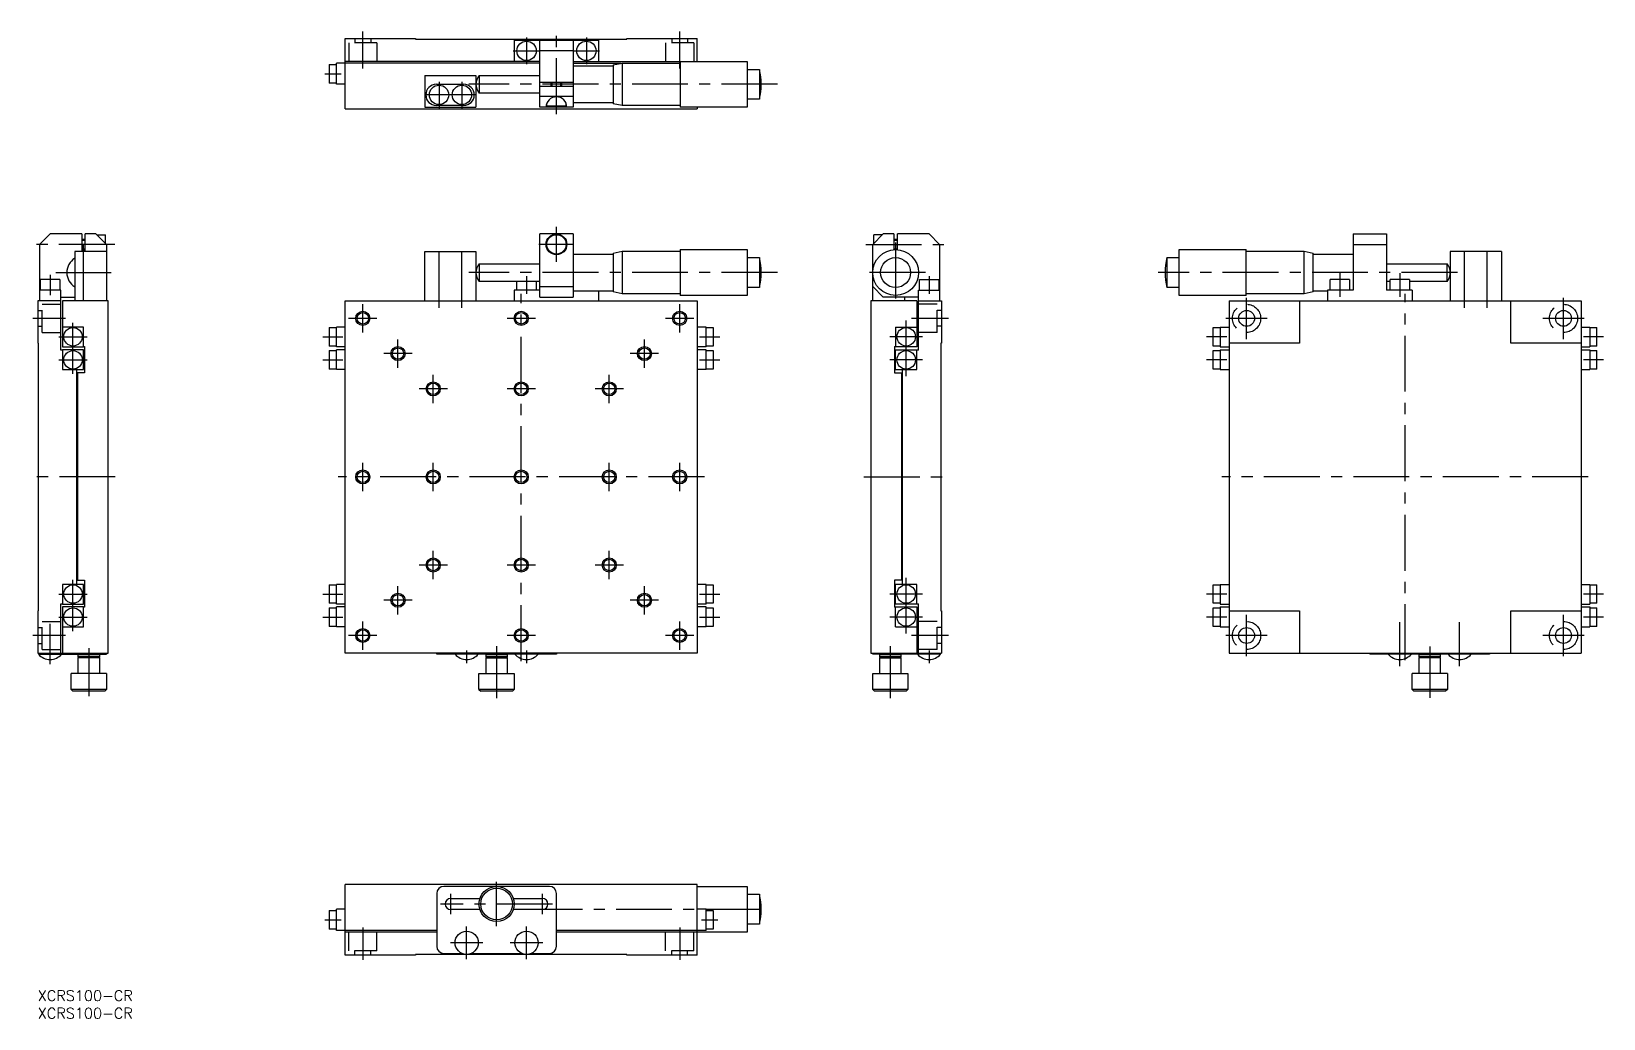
# Model space of a CAD drawing. Extents: x -2 to 445, y -8 to 272.
import ezdxf

# ---------------------------------------------------------------- set-up
doc = ezdxf.new("R2010")
doc.units = 0
doc.header["$LTSCALE"] = 0.5
doc.linetypes.add('CENTER', pattern=[50.8, 31.75, -6.35, 6.35, -6.35])
doc.linetypes.add('DASHED', pattern=[19.05, 12.7, -6.35])
for name, color, linetype in [('MSM_CENTER', 1, 'CENTER'), ('MSM_CONTINUOUS', 7, 'CONTINUOUS'), ('MSM_DASHED', 4, 'DASHED'), ('MSM_NARROW', 5, 'CONTINUOUS'), ('MSM_PART_NUMBER', 7, 'CONTINUOUS')]:
    doc.layers.add(name, color=color, linetype=linetype)
doc.styles.get("Standard").update_dxf_attribs({"font": 'txt.shx', "height": 3, "bigfont": 'bigfont.shx'})

# ---------------------------------------------------------------- blocks, each defined once
blk = doc.blocks.new('*U2')
at = {"layer": 'MSM_PART_NUMBER'}
blk.add_text('XCRS100-CR', height=3, dxfattribs=at).set_placement((0, -3))
blk = doc.blocks.new('*U3')
at = {"layer": 'MSM_PART_NUMBER'}
blk.add_text('XCRS100-CR', height=3, dxfattribs=at).set_placement((0, -8))

msp = doc.modelspace()

# ---------------------------------------------------------------- linework, layer by layer
at = {"layer": 'MSM_CENTER'}
for p, q in [((92.3, 261.62), (92.3, 272.12)), ((138.8, 270.37), (138.8, 262.87)), ((147.3, 248.62), (147.3, 271.62)), ((155.8, 270.37), (155.8, 262.87)), ((182.3, 261.62), (182.3, 272.12)), ((135.05, 266.62), (142.55, 266.62)), ((152.05, 266.62), (159.55, 266.62)), ((81.48, 260.12), (86.12, 260.12)), ((113.95, 257.87), (113.95, 250.37)), ((120.45, 257.87), (120.45, 250.37)), ((210.05, 257.12), (122.45, 257.12)), ((124.45, 254.12), (109.95, 254.12)), ((147.3, 206.7), (147.3, 216.7)), ((21.87, 211.7), (-1.5, 211.7)), ((13, 195.83), (13, 211.56)), ((113.95, 193.7), (113.95, 211.7)), ((120.45, 193.7), (120.45, 211.7)), ((152.25, 211.7), (142.3, 211.7)), ((235.12, 211.7), (258.12, 211.7)), ((243.62, 212.2), (243.62, 195.2)), ((405.16, 193.7), (405.16, 211.7)), ((411.66, 193.7), (411.66, 211.7)), ((3.5, 203.06), (3.5, 197.33)), ((5.13, 203.7), (20.87, 203.7)), ((210.05, 203.7), (122.45, 203.7)), ((138.8, 202.7), (138.8, 197.7)), ((252.12, 203.7), (235.12, 203.7)), ((253.12, 202.7), (253.12, 197.7)), ((403.16, 203.7), (318.16, 203.7)), ((369.81, 203.56), (369.81, 196.83)), ((386.81, 203.56), (386.81, 196.83)), ((137.3, 93.4), (137.3, 197.7)), ((343.31, 184.83), (343.31, 196.56)), ((388.31, 93.7), (388.31, 197.7)), ((433.31, 184.83), (433.31, 196.56)), ((92.3, 186.67), (92.3, 194.72)), ((182.3, 186.67), (182.3, 194.72)), ((7.87, 190.7), (-1.37, 190.7)), ((10, 174.93), (10, 189.46)), ((96.32, 190.7), (88.27, 190.7)), ((141.32, 190.7), (133.27, 190.7)), ((186.32, 190.7), (178.27, 190.7)), ((246.62, 174.3), (246.62, 190.09)), ((258.62, 190.7), (248.12, 190.7)), ((349.18, 190.7), (337.44, 190.7)), ((439.18, 190.7), (427.44, 190.7)), ((6.01, 185.47), (13.99, 185.47)), ((80.93, 185.47), (86.66, 185.47)), ((102.3, 176.67), (102.3, 184.72)), ((172.3, 176.67), (172.3, 184.72)), ((187.93, 185.47), (193.66, 185.47)), ((251.24, 185.47), (241.99, 185.47)), ((337.68, 185.47), (331.94, 185.47)), ((444.68, 185.47), (438.94, 185.47)), ((6.01, 178.93), (13.99, 178.93)), ((80.93, 178.93), (86.66, 178.93)), ((106.32, 180.7), (98.27, 180.7)), ((176.32, 180.7), (168.27, 180.7)), ((187.93, 178.93), (193.66, 178.93)), ((251.24, 178.93), (241.99, 178.93)), ((337.68, 178.93), (331.94, 178.93)), ((444.68, 178.93), (438.94, 178.93)), ((112.3, 166.67), (112.3, 174.72)), ((162.3, 166.67), (162.3, 174.72)), ((116.32, 170.7), (108.27, 170.7)), ((141.32, 170.7), (133.27, 170.7)), ((166.32, 170.7), (158.27, 170.7)), ((92.3, 141.67), (92.3, 149.72)), ((112.3, 141.67), (112.3, 149.72)), ((162.3, 141.67), (162.3, 149.72)), ((182.3, 141.67), (182.3, 149.72)), ((22, 145.7), (-1.8, 145.7)), ((189.3, 145.7), (85.3, 145.7)), ((234.62, 145.7), (258.42, 145.7)), ((440.31, 145.7), (336.31, 145.7)), ((116.32, 120.7), (108.27, 120.7)), ((112.3, 116.67), (112.3, 124.72)), ((141.32, 120.7), (133.27, 120.7)), ((166.32, 120.7), (158.27, 120.7)), ((162.3, 116.67), (162.3, 124.72)), ((10, 101.93), (10, 116.46)), ((246.62, 101.3), (246.62, 117.09)), ((6.01, 112.47), (13.99, 112.47)), ((80.93, 112.47), (86.66, 112.47)), ((102.3, 106.67), (102.3, 114.72)), ((172.3, 106.67), (172.3, 114.72)), ((187.93, 112.47), (193.66, 112.47)), ((251.24, 112.47), (241.99, 112.47)), ((337.68, 112.47), (331.94, 112.47)), ((444.68, 112.47), (438.94, 112.47)), ((106.32, 110.7), (98.27, 110.7)), ((176.32, 110.7), (168.27, 110.7)), ((3.5, 92.53), (3.5, 104.02)), ((6.01, 105.93), (13.99, 105.93)), ((80.93, 105.93), (86.66, 105.93)), ((92.3, 96.67), (92.3, 104.72)), ((182.3, 96.67), (182.3, 104.72)), ((187.93, 105.93), (193.66, 105.93)), ((251.24, 105.93), (241.99, 105.93)), ((337.68, 105.93), (331.94, 105.93)), ((343.31, 94.83), (343.31, 106.56)), ((386.81, 92.03), (386.81, 104.52)), ((403.81, 92.03), (403.81, 104.52)), ((433.31, 94.83), (433.31, 106.56)), ((444.68, 105.93), (438.94, 105.93)), ((7.87, 100.7), (-1.37, 100.7)), ((96.32, 100.7), (88.27, 100.7)), ((141.32, 100.7), (133.27, 100.7)), ((186.32, 100.7), (178.27, 100.7)), ((258.62, 100.7), (248.12, 100.7)), ((349.18, 100.7), (337.44, 100.7)), ((439.18, 100.7), (427.44, 100.7)), ((14.5, 97.06), (14.5, 83.53)), ((121.8, 96.4), (121.8, 92.89)), ((130.3, 97.7), (130.3, 82.9)), ((138.8, 96.4), (138.8, 92.89)), ((242.12, 97.7), (242.12, 82.9)), ((253.12, 96.4), (253.12, 92.89)), ((395.31, 97.56), (395.31, 83.03)), ((117.3, 21.58), (117.3, 27.42)), ((130.3, 18.18), (130.3, 30.82)), ((143.3, 21.58), (143.3, 27.42)), ((146.22, 24.5), (114.38, 24.5)), ((138.83, 23), (206.77, 23)), ((81.48, 20), (86.12, 20)), ((121.8, 8.88), (121.8, 18.12)), ((138.8, 8.88), (138.8, 18.12)), ((188.48, 20), (193.12, 20)), ((92.3, 17.82), (92.3, 8.68)), ((126.42, 13.5), (117.18, 13.5)), ((143.42, 13.5), (134.18, 13.5)), ((182.3, 17.82), (182.3, 8.68))]:
    msp.add_line(p, q, dxfattribs=at)
at = {"layer": 'MSM_CONTINUOUS'}
for p, q in [((87.3, 270.12), (107.3, 270.12)), ((87.3, 250.12), (87.3, 270.12)), ((107.3, 270.12), (107.3, 269.92)), ((107.3, 269.92), (167.3, 269.92)), ((135.3, 269.62), (135.3, 263.62)), ((135.3, 269.62), (159.3, 269.62)), ((142.55, 250.62), (142.55, 269.62)), ((152.05, 269.62), (152.05, 250.62)), ((159.3, 263.62), (159.3, 269.62)), ((167.3, 270.12), (187.3, 270.12)), ((167.3, 269.92), (167.3, 270.12)), ((187.3, 263.62), (187.3, 270.12)), ((142.55, 263.62), (87.3, 263.62)), ((152.05, 266.62), (142.55, 266.62)), ((152.05, 263.62), (201.45, 263.62)), ((182.45, 263.62), (182.45, 250.62)), ((201.45, 263.62), (201.45, 250.62)), ((82.8, 262.74), (84.8, 262.74)), ((82.8, 262.74), (82.8, 257.49)), ((84.8, 257.12), (84.8, 263.12)), ((142.55, 263.12), (84.8, 263.12)), ((109.95, 259.62), (124.45, 259.62)), ((109.95, 259.62), (109.95, 250.62)), ((124.45, 259.62), (124.45, 250.62)), ((125.35, 259.62), (142.55, 259.62)), ((125.35, 259.62), (125.35, 254.62)), ((152.05, 263.12), (165.72, 263.12)), ((152.05, 262.37), (163.45, 262.37)), ((163.45, 262.62), (165.95, 263.17)), ((163.45, 262.62), (163.45, 251.62)), ((165.95, 263.17), (182.45, 263.17)), ((165.95, 263.17), (165.95, 251.07)), ((201.45, 261.37), (204.95, 261.37)), ((204.95, 261.37), (204.95, 252.87)), ((84.8, 257.49), (82.8, 257.49)), ((87.3, 257.12), (84.8, 257.12)), ((113.2, 257.12), (120.95, 257.12)), ((142.55, 254.62), (125.35, 254.62)), ((152.05, 257.62), (142.55, 257.62)), ((142.55, 256.62), (152.05, 256.62)), ((145.8, 256.62), (145.8, 257.62)), ((148.8, 256.62), (148.8, 257.62)), ((87.3, 250.12), (187.3, 250.12)), ((109.95, 250.62), (124.45, 250.62)), ((120.95, 251.12), (113.2, 251.12)), ((152.05, 253.62), (142.55, 253.62)), ((152.05, 250.62), (142.55, 250.62)), ((144.55, 250.92), (144.55, 251.69)), ((150.05, 250.92), (144.55, 250.92)), ((150.05, 250.92), (150.05, 251.69)), ((163.45, 251.87), (152.05, 251.87)), ((165.95, 251.07), (163.45, 251.62)), ((182.45, 251.07), (165.95, 251.07)), ((201.45, 250.62), (182.45, 250.62)), ((187.3, 250.62), (187.3, 250.12)), ((204.95, 252.87), (201.45, 252.87)), ((3.5, 214.7), (0.5, 211.7)), ((12.5, 214.7), (3.5, 214.7)), ((12.5, 214.7), (12.5, 209.7)), ((16.5, 214.7), (13.5, 214.7)), ((13.5, 209.7), (13.5, 214.7)), ((19.5, 211.7), (16.5, 214.7)), ((16.75, 214.45), (19.2, 214.45)), ((19.2, 212), (19.2, 214.45)), ((152.05, 214.7), (142.55, 214.7)), ((142.55, 196.7), (142.55, 214.7)), ((152.05, 214.7), (152.05, 196.7)), ((240.12, 214.7), (237.12, 211.7)), ((237.42, 212), (237.42, 214.45)), ((239.87, 214.45), (237.42, 214.45)), ((243.12, 214.7), (240.12, 214.7)), ((243.12, 214.7), (243.12, 210.18)), ((253.12, 214.7), (244.12, 214.7)), ((244.12, 210.18), (244.12, 214.7)), ((256.12, 211.7), (253.12, 214.7)), ((373.56, 214.7), (383.06, 214.7)), ((373.56, 214.7), (373.56, 198.7)), ((383.06, 214.7), (383.06, 198.7)), ((0.5, 211.7), (0.5, 195.7)), ((12.5, 213.2), (13.5, 213.2)), ((12.5, 210.2), (13.5, 210.2)), ((19.5, 211.7), (19.5, 195.7)), ((144.35, 211.7), (142.55, 211.7)), ((152.05, 211.7), (150.25, 211.7)), ((182.45, 210.2), (201.45, 210.2)), ((182.45, 210.2), (182.45, 197.2)), ((201.45, 210.2), (201.45, 197.2)), ((237.12, 195.7), (237.12, 211.7)), ((243.12, 213.2), (244.12, 213.2)), ((243.12, 210.2), (244.12, 210.2)), ((256.12, 211.7), (256.12, 195.7)), ((324.16, 210.2), (343.16, 210.2)), ((324.16, 197.2), (324.16, 210.2)), ((343.16, 197.2), (343.16, 210.2)), ((373.56, 211.7), (383.06, 211.7)), ((19.5, 209.7), (10.5, 209.7)), ((10.5, 209.7), (10.5, 195.7)), ((109.95, 195.7), (109.95, 209.7)), ((109.95, 209.7), (124.45, 209.7)), ((124.45, 209.7), (124.45, 195.7)), ((125.35, 206.2), (142.55, 206.2)), ((125.35, 206.2), (125.35, 201.2)), ((152.05, 208.95), (163.45, 208.95)), ((163.45, 209.2), (165.95, 209.75)), ((163.45, 209.2), (163.45, 198.2)), ((165.95, 209.75), (182.45, 209.75)), ((165.95, 209.75), (165.95, 197.65)), ((201.45, 207.95), (204.95, 207.95)), ((204.95, 207.95), (204.95, 199.45)), ((320.66, 207.95), (324.16, 207.95)), ((320.66, 207.95), (320.66, 199.45)), ((343.16, 209.75), (359.66, 209.75)), ((359.66, 209.75), (362.16, 209.2)), ((359.66, 197.65), (359.66, 209.75)), ((362.16, 198.2), (362.16, 209.2)), ((362.16, 208.95), (373.56, 208.95)), ((383.06, 206.2), (400.26, 206.2)), ((400.26, 201.2), (400.26, 206.2)), ((415.66, 209.7), (401.16, 209.7)), ((401.16, 209.7), (401.16, 195.7)), ((415.66, 209.7), (415.66, 195.7)), ((0.75, 198.7), (0.75, 201.7)), ((6.25, 201.7), (0.75, 201.7)), ((6.25, 201.7), (6.25, 198.7)), ((142.55, 201.2), (125.35, 201.2)), ((136.05, 198.7), (136.05, 201.2)), ((141.55, 201.2), (141.55, 198.7)), ((250.37, 198.7), (250.37, 201.7)), ((250.37, 201.7), (255.87, 201.7)), ((255.87, 201.7), (255.87, 198.7)), ((367.06, 198.7), (367.06, 201.7)), ((372.56, 201.7), (367.06, 201.7)), ((372.56, 201.7), (372.56, 198.7)), ((384.06, 201.2), (383.06, 201.2)), ((384.06, 198.7), (384.06, 201.7)), ((389.56, 201.7), (384.06, 201.7)), ((389.56, 201.7), (389.56, 198.7)), ((400.26, 201.2), (389.56, 201.2)), ((6.5, 198.7), (0.5, 198.7)), ((6.5, 181.7), (6.5, 198.7)), ((6.5, 196.7), (10.5, 196.7)), ((142.55, 198.7), (135.3, 198.7)), ((135.3, 198.7), (135.3, 195.7)), ((142.55, 199.7), (152.05, 199.7)), ((142.55, 196.7), (152.05, 196.7)), ((163.45, 198.45), (152.05, 198.45)), ((159.3, 195.7), (159.3, 198.45)), ((165.95, 197.65), (163.45, 198.2)), ((182.45, 197.65), (165.95, 197.65)), ((201.45, 197.2), (182.45, 197.2)), ((204.95, 199.45), (201.45, 199.45)), ((240.12, 196.7), (237.12, 199.7)), ((250.12, 196.7), (240.12, 196.7)), ((246.12, 196.7), (246.12, 195.7)), ((250.12, 181.7), (250.12, 198.7)), ((250.12, 198.7), (256.12, 198.7)), ((324.16, 199.45), (320.66, 199.45)), ((343.16, 197.2), (324.16, 197.2)), ((359.66, 197.65), (343.16, 197.65)), ((362.16, 198.2), (359.66, 197.65)), ((366.31, 198.45), (362.16, 198.45)), ((373.56, 198.7), (366.31, 198.7)), ((366.31, 198.7), (366.31, 195.7)), ((390.31, 198.7), (383.06, 198.7)), ((390.31, 198.7), (390.31, 195.7)), ((6.5, 195.7), (0, 195.7)), ((0, 195.7), (0, 183.7)), ((20, 195.7), (7, 195.7)), ((7, 195.7), (7, 182.6)), ((20, 95.7), (20, 195.7)), ((87.3, 195.7), (187.3, 195.7)), ((87.3, 95.7), (87.3, 195.7)), ((187.3, 195.7), (187.3, 95.7)), ((249.62, 195.7), (236.62, 195.7)), ((236.62, 195.7), (236.62, 95.7)), ((249.62, 195.7), (249.62, 182.6)), ((250.12, 195.7), (256.62, 195.7)), ((256.62, 195.7), (256.62, 183.7)), ((338.31, 195.7), (338.31, 95.7)), ((338.31, 195.7), (438.31, 195.7)), ((358.31, 195.7), (358.31, 183.7)), ((418.31, 183.7), (418.31, 195.7)), ((438.31, 195.7), (438.31, 95.7)), ((13, 188.2), (7, 188.2)), ((13, 182.6), (13, 188.2)), ((82.8, 188.09), (84.8, 188.09)), ((82.8, 188.09), (82.8, 182.84)), ((87.3, 188.2), (84.8, 188.2)), ((84.8, 182.6), (84.8, 188.2)), ((189.8, 188.2), (187.3, 188.2)), ((189.8, 182.6), (189.8, 188.2)), ((189.8, 188.09), (191.8, 188.09)), ((191.8, 188.09), (191.8, 182.84)), ((243.62, 188.2), (243.62, 182.6)), ((243.62, 188.2), (249.62, 188.2)), ((333.81, 188.09), (335.81, 188.09)), ((333.81, 182.84), (333.81, 188.09)), ((335.81, 188.2), (335.81, 182.6)), ((335.81, 188.2), (338.31, 188.2)), ((438.31, 188.2), (440.81, 188.2)), ((440.81, 188.2), (440.81, 182.6)), ((440.81, 188.09), (442.81, 188.09)), ((442.81, 182.84), (442.81, 188.09)), ((0.2, 183.7), (0, 183.7)), ((0.2, 107.7), (0.2, 183.7)), ((256.42, 183.7), (256.42, 107.7)), ((256.62, 183.7), (256.42, 183.7)), ((358.31, 183.7), (338.31, 183.7)), ((438.31, 183.7), (418.31, 183.7)), ((7, 181.7), (6.5, 181.7)), ((7, 182.6), (13, 182.6)), ((13, 181.8), (7, 181.8)), ((7, 181.8), (7, 176.2)), ((13, 182.7), (13.3, 182.7)), ((13, 176.2), (13, 181.8)), ((13.3, 182.7), (13.3, 175.2)), ((84.8, 182.84), (82.8, 182.84)), ((82.8, 181.55), (84.8, 181.55)), ((82.8, 181.55), (82.8, 176.3)), ((87.3, 182.6), (84.8, 182.6)), ((87.3, 181.8), (84.8, 181.8)), ((84.8, 176.2), (84.8, 181.8)), ((189.8, 182.6), (187.3, 182.6)), ((189.8, 181.8), (187.3, 181.8)), ((191.8, 182.84), (189.8, 182.84)), ((189.8, 176.2), (189.8, 181.8)), ((189.8, 181.55), (191.8, 181.55)), ((191.8, 181.55), (191.8, 176.3)), ((243.32, 182.7), (243.32, 175.2)), ((243.32, 182.7), (243.62, 182.7)), ((249.62, 182.6), (243.62, 182.6)), ((243.62, 181.8), (249.62, 181.8)), ((243.62, 176.2), (243.62, 181.8)), ((249.62, 176.2), (249.62, 181.8)), ((250.12, 181.7), (249.62, 181.7)), ((335.81, 182.84), (333.81, 182.84)), ((333.81, 181.55), (335.81, 181.55)), ((333.81, 176.3), (333.81, 181.55)), ((335.81, 182.6), (338.31, 182.6)), ((335.81, 181.8), (338.31, 181.8)), ((335.81, 181.8), (335.81, 176.2)), ((438.31, 182.6), (440.81, 182.6)), ((438.31, 181.8), (440.81, 181.8)), ((442.81, 182.84), (440.81, 182.84)), ((440.81, 181.8), (440.81, 176.2)), ((440.81, 181.55), (442.81, 181.55)), ((442.81, 176.3), (442.81, 181.55)), ((7, 176.2), (13, 176.2)), ((11, 176.2), (11, 115.2)), ((11.3, 175.2), (11.3, 116.4)), ((13.3, 175.2), (11.3, 175.2)), ((84.8, 176.3), (82.8, 176.3)), ((87.3, 176.2), (84.8, 176.2)), ((189.8, 176.2), (187.3, 176.2)), ((191.8, 176.3), (189.8, 176.3)), ((243.32, 175.2), (245.32, 175.2)), ((243.62, 176.2), (249.62, 176.2)), ((245.32, 175.2), (245.32, 116.4)), ((245.62, 115.2), (245.62, 176.2)), ((335.81, 176.3), (333.81, 176.3)), ((335.81, 176.2), (338.31, 176.2)), ((438.31, 176.2), (440.81, 176.2)), ((442.81, 176.3), (440.81, 176.3)), ((11.3, 116.4), (13.3, 116.4)), ((13.3, 116.4), (13.3, 108.7)), ((243.32, 116.4), (243.32, 108.7)), ((245.32, 116.4), (243.32, 116.4)), ((13, 115.2), (7, 115.2)), ((7, 115.2), (7, 109.6)), ((13, 109.6), (13, 115.2)), ((82.8, 115.09), (84.8, 115.09)), ((82.8, 115.09), (82.8, 109.84)), ((87.3, 115.2), (84.8, 115.2)), ((84.8, 109.6), (84.8, 115.2)), ((189.8, 115.2), (187.3, 115.2)), ((189.8, 109.6), (189.8, 115.2)), ((189.8, 115.09), (191.8, 115.09)), ((191.8, 115.09), (191.8, 109.84)), ((243.62, 109.6), (243.62, 115.2)), ((249.62, 115.2), (243.62, 115.2)), ((249.62, 109.6), (249.62, 115.2)), ((333.81, 115.09), (335.81, 115.09)), ((333.81, 109.84), (333.81, 115.09)), ((335.81, 115.2), (335.81, 109.6)), ((335.81, 115.2), (338.31, 115.2)), ((438.31, 115.2), (440.81, 115.2)), ((440.81, 115.2), (440.81, 109.6)), ((440.81, 115.09), (442.81, 115.09)), ((442.81, 109.84), (442.81, 115.09)), ((0, 107.7), (0, 95.7)), ((0, 107.7), (0.2, 107.7)), ((6.5, 95.7), (6.5, 109.7)), ((6.5, 109.7), (7, 109.7)), ((7, 109.6), (13, 109.6)), ((7, 108.8), (7, 95.7)), ((13, 108.8), (7, 108.8)), ((13, 103.2), (13, 108.8)), ((13.3, 108.7), (13, 108.7)), ((84.8, 109.84), (82.8, 109.84)), ((82.8, 108.55), (84.8, 108.55)), ((82.8, 108.55), (82.8, 103.3)), ((87.3, 109.6), (84.8, 109.6)), ((87.3, 108.8), (84.8, 108.8)), ((84.8, 103.2), (84.8, 108.8)), ((189.8, 109.6), (187.3, 109.6)), ((189.8, 108.8), (187.3, 108.8)), ((191.8, 109.84), (189.8, 109.84)), ((189.8, 103.2), (189.8, 108.8)), ((189.8, 108.55), (191.8, 108.55)), ((191.8, 108.55), (191.8, 103.3)), ((243.62, 108.7), (243.32, 108.7)), ((249.62, 109.6), (243.62, 109.6)), ((243.62, 103.2), (243.62, 108.8)), ((243.62, 108.8), (249.62, 108.8)), ((249.62, 109.7), (250.12, 109.7)), ((249.62, 108.8), (249.62, 95.7)), ((250.12, 95.7), (250.12, 109.7)), ((256.42, 107.7), (256.62, 107.7)), ((256.62, 107.7), (256.62, 95.7)), ((335.81, 109.84), (333.81, 109.84)), ((333.81, 108.55), (335.81, 108.55)), ((333.81, 103.3), (333.81, 108.55)), ((335.81, 109.6), (338.31, 109.6)), ((335.81, 108.8), (335.81, 103.2)), ((335.81, 108.8), (338.31, 108.8)), ((338.31, 107.7), (358.31, 107.7)), ((358.31, 107.7), (358.31, 95.7)), ((418.31, 95.7), (418.31, 107.7)), ((418.31, 107.7), (438.31, 107.7)), ((438.31, 109.6), (440.81, 109.6)), ((438.31, 108.8), (440.81, 108.8)), ((442.81, 109.84), (440.81, 109.84)), ((440.81, 108.8), (440.81, 103.2)), ((440.81, 108.55), (442.81, 108.55)), ((442.81, 103.3), (442.81, 108.55)), ((7, 103.2), (13, 103.2)), ((84.8, 103.3), (82.8, 103.3)), ((87.3, 103.2), (84.8, 103.2)), ((189.8, 103.2), (187.3, 103.2)), ((191.8, 103.3), (189.8, 103.3)), ((243.62, 103.2), (249.62, 103.2)), ((335.81, 103.3), (333.81, 103.3)), ((335.81, 103.2), (338.31, 103.2)), ((438.31, 103.2), (440.81, 103.2)), ((442.81, 103.3), (440.81, 103.3)), ((0, 95.7), (20, 95.7)), ((0.2, 95.4), (19.5, 95.4)), ((0.5, 95.7), (0.5, 95.4)), ((11.5, 95.2), (11.7, 95.4)), ((11.5, 94.6), (11.5, 95.2)), ((17.5, 95.2), (11.5, 95.2)), ((11.7, 94.4), (11.5, 94.6)), ((17.5, 94.6), (11.5, 94.6)), ((11.5, 89.9), (11.5, 94.4)), ((17.5, 94.4), (11.5, 94.4)), ((17.3, 95.4), (17.5, 95.2)), ((17.5, 94.6), (17.3, 94.4)), ((17.5, 95.2), (17.5, 94.6)), ((17.5, 94.4), (17.5, 89.9)), ((19.5, 95.7), (19.5, 95.4)), ((187.3, 95.7), (87.3, 95.7)), ((113.3, 95.4), (113.3, 95.7)), ((147.3, 95.4), (113.3, 95.4)), ((127.3, 95.2), (127.5, 95.4)), ((127.3, 94.6), (127.3, 95.2)), ((133.3, 95.2), (127.3, 95.2)), ((127.5, 94.4), (127.3, 94.6)), ((133.3, 94.6), (127.3, 94.6)), ((127.3, 89.9), (127.3, 94.4)), ((127.3, 94.4), (133.3, 94.4)), ((133.1, 95.4), (133.3, 95.2)), ((133.3, 94.6), (133.1, 94.4)), ((133.3, 95.2), (133.3, 94.6)), ((133.3, 94.4), (133.3, 89.9)), ((147.3, 95.7), (147.3, 95.4)), ((236.62, 95.7), (256.62, 95.7)), ((237.12, 95.4), (237.12, 95.7)), ((256.42, 95.4), (237.12, 95.4)), ((239.12, 95.2), (239.32, 95.4)), ((239.12, 94.6), (239.12, 95.2)), ((245.12, 95.2), (239.12, 95.2)), ((239.32, 94.4), (239.12, 94.6)), ((245.12, 94.6), (239.12, 94.6)), ((239.12, 89.9), (239.12, 94.4)), ((239.12, 94.4), (245.12, 94.4)), ((244.92, 95.4), (245.12, 95.2)), ((245.12, 94.6), (244.92, 94.4)), ((245.12, 95.2), (245.12, 94.6)), ((245.12, 94.4), (245.12, 89.9)), ((256.12, 95.7), (256.12, 95.4)), ((338.31, 95.7), (438.31, 95.7)), ((378.31, 95.7), (378.31, 95.4)), ((412.31, 95.4), (378.31, 95.4)), ((392.31, 95.2), (392.51, 95.4)), ((392.31, 94.6), (392.31, 95.2)), ((398.31, 95.2), (392.31, 95.2)), ((392.51, 94.4), (392.31, 94.6)), ((398.31, 94.6), (392.31, 94.6)), ((392.31, 89.9), (392.31, 94.4)), ((398.31, 94.4), (392.31, 94.4)), ((398.11, 95.4), (398.31, 95.2)), ((398.31, 94.6), (398.11, 94.4)), ((398.31, 95.2), (398.31, 94.6)), ((398.31, 94.4), (398.31, 89.9)), ((412.31, 95.7), (412.31, 95.4)), ((9.5, 85.4), (9.5, 89.9)), ((19.5, 89.9), (9.5, 89.9)), ((19.5, 89.9), (19.5, 85.4)), ((125.3, 85.4), (125.3, 89.9)), ((125.3, 89.9), (135.3, 89.9)), ((135.3, 89.9), (135.3, 85.4)), ((237.12, 85.4), (237.12, 89.9)), ((237.12, 89.9), (247.12, 89.9)), ((247.12, 89.9), (247.12, 85.4)), ((390.31, 85.4), (390.31, 89.9)), ((400.31, 89.9), (390.31, 89.9)), ((400.31, 89.9), (400.31, 85.4)), ((10, 84.9), (9.5, 85.4)), ((19.5, 85.4), (9.5, 85.4)), ((19, 84.9), (10, 84.9)), ((19.5, 85.4), (19, 84.9)), ((125.3, 85.4), (125.8, 84.9)), ((135.3, 85.4), (125.3, 85.4)), ((134.8, 84.9), (125.8, 84.9)), ((134.8, 84.9), (135.3, 85.4)), ((237.12, 85.4), (237.62, 84.9)), ((247.12, 85.4), (237.12, 85.4)), ((246.62, 84.9), (237.62, 84.9)), ((246.62, 84.9), (247.12, 85.4)), ((390.81, 84.9), (390.31, 85.4)), ((400.31, 85.4), (390.31, 85.4)), ((399.81, 84.9), (390.81, 84.9)), ((400.31, 85.4), (399.81, 84.9)), ((187.3, 30), (87.3, 30)), ((87.3, 10), (87.3, 30)), ((113.3, 27.5), (113.3, 12.5)), ((145.3, 29.5), (115.3, 29.5)), ((147.3, 12.5), (147.3, 27.5)), ((187.3, 10), (187.3, 30)), ((187.3, 29.5), (201.45, 29.5)), ((201.45, 29.5), (201.45, 16.5)), ((201.45, 27.25), (204.95, 27.25)), ((204.95, 27.25), (204.95, 18.75)), ((82.8, 22.63), (84.8, 22.63)), ((82.8, 22.63), (82.8, 17.38)), ((87.3, 23), (84.8, 23)), ((84.8, 17), (84.8, 23)), ((117.3, 26.1), (125.56, 26.1)), ((125.56, 22.9), (117.3, 22.9)), ((135.03, 26.1), (143.3, 26.1)), ((143.3, 22.9), (135.03, 22.9)), ((189.8, 23), (187.3, 23)), ((189.8, 17), (189.8, 23)), ((189.8, 22.63), (191.8, 22.63)), ((191.8, 22.63), (191.8, 17.38)), ((204.95, 18.75), (201.45, 18.75)), ((84.8, 17.38), (82.8, 17.38)), ((113.3, 17), (84.8, 17)), ((113.3, 16.5), (87.3, 16.5)), ((189.8, 17), (147.3, 17)), ((201.45, 16.5), (147.3, 16.5)), ((191.8, 17.38), (189.8, 17.38)), ((107.3, 10), (87.3, 10)), ((167.3, 10.2), (107.3, 10.2)), ((107.3, 10.2), (107.3, 10)), ((115.3, 10.5), (120.42, 10.5)), ((123.17, 10.5), (137.42, 10.5)), ((140.17, 10.5), (145.3, 10.5)), ((167.3, 10), (167.3, 10.2)), ((187.3, 10), (167.3, 10))]:
    msp.add_line(p, q, dxfattribs=at)
for centre, radius in [((138.8, 266.62), 2.75), ((155.8, 266.62), 2.75), ((113.95, 254.12), 2.75), ((120.45, 254.12), 2.75), ((147.3, 211.7), 2.95), ((147.3, 211.7), 2.75), ((243.62, 203.7), 6.5), ((243.62, 203.7), 4.25), ((92.3, 190.7), 1.62), ((137.3, 190.7), 1.62), ((182.3, 190.7), 1.62), ((343.31, 190.7), 2.25), ((433.31, 190.7), 2.25), ((10, 185.47), 2.62), ((246.62, 185.47), 2.62), ((10, 178.93), 2.62), ((102.3, 180.7), 1.62), ((172.3, 180.7), 1.62), ((246.62, 178.93), 2.62), ((112.3, 170.7), 1.62), ((137.3, 170.7), 1.62), ((162.3, 170.7), 1.62), ((92.3, 145.7), 1.62), ((112.3, 145.7), 1.62), ((137.3, 145.7), 1.62), ((162.3, 145.7), 1.62), ((182.3, 145.7), 1.62), ((112.3, 120.7), 1.62), ((137.3, 120.7), 1.62), ((162.3, 120.7), 1.62), ((10, 112.47), 2.62), ((102.3, 110.7), 1.62), ((172.3, 110.7), 1.62), ((246.62, 112.47), 2.62), ((10, 105.93), 2.62), ((246.62, 105.93), 2.62), ((343.31, 100.7), 2.25), ((433.31, 100.7), 2.25), ((92.3, 100.7), 1.62), ((137.3, 100.7), 1.62), ((182.3, 100.7), 1.62), ((130.3, 24.5), 5), ((130.3, 24.5), 4.5), ((121.8, 13.5), 3.3), ((138.8, 13.5), 3.3)]:
    msp.add_circle(centre, radius, dxfattribs=at)
for centre, radius, start, end in [((128.37, 257.12), 3.92, 140.4022, 219.5978), ((187.13, 257.12), 18.31, 346.5803, 13.4197), ((113.2, 254.12), 3, 90, 270), ((120.95, 254.12), 3, 270, 90), ((147.3, 250.62), 2.95, 0, 180), ((13, 203.7), 6.5, 85.5883, 94.4117), ((13, 203.7), 4.75, 121.7569, 238.2431), ((13, 203.7), 6.05, 85.2594, 94.7406), ((128.37, 203.7), 3.92, 140.4022, 219.5978), ((187.13, 203.7), 18.31, 346.5803, 13.4197), ((338.47, 203.7), 18.31, 166.5803, 193.4197), ((397.24, 203.7), 3.92, 320.4022, 39.5978), ((3.5, 98.28), 4.38, 221.1121, 318.8879), ((121.8, 98.27), 4.37, 221.0348, 318.9652), ((138.8, 98.27), 4.37, 221.0348, 318.9652), ((253.12, 98.27), 4.37, 221.0348, 318.9652), ((386.81, 98.28), 4.38, 221.1121, 318.8879), ((403.81, 98.28), 4.38, 221.1121, 318.8879), ((115.3, 27.5), 2, 90, 180), ((145.3, 27.5), 2, 0, 90), ((187.13, 23), 18.31, 346.5803, 13.4197), ((117.3, 24.5), 1.6, 90, 270), ((143.3, 24.5), 1.6, 270, 90), ((115.3, 12.5), 2, 180, 270), ((145.3, 12.5), 2, 270, 0)]:
    msp.add_arc(centre, radius, start, end, dxfattribs=at)
at = {"layer": 'MSM_DASHED'}
for p, q in [((88.3, 268.92), (88.3, 263.62)), ((96.3, 268.92), (88.3, 268.92)), ((90.05, 270.12), (90.05, 268.92)), ((94.55, 270.12), (94.55, 268.92)), ((96.3, 268.92), (96.3, 263.62)), ((178.3, 268.92), (178.3, 263.62)), ((186.3, 268.92), (178.3, 268.92)), ((180.05, 270.12), (180.05, 268.92)), ((184.55, 270.12), (184.55, 268.92)), ((186.3, 268.92), (186.3, 263.62)), ((0, 192.95), (1.2, 192.95)), ((1.2, 194.7), (6.5, 194.7)), ((1.2, 186.7), (1.2, 194.7)), ((255.42, 194.7), (250.12, 194.7)), ((255.42, 186.7), (255.42, 194.7)), ((256.62, 192.95), (255.42, 192.95)), ((0, 188.45), (1.2, 188.45)), ((256.62, 188.45), (255.42, 188.45)), ((1.2, 186.7), (6.5, 186.7)), ((255.42, 186.7), (250.12, 186.7)), ((0, 102.95), (1.2, 102.95)), ((1.2, 104.7), (6.5, 104.7)), ((1.2, 96.7), (1.2, 104.7)), ((255.42, 104.7), (250.12, 104.7)), ((255.42, 96.7), (255.42, 104.7)), ((256.62, 102.95), (255.42, 102.95)), ((0, 98.45), (1.2, 98.45)), ((256.62, 98.45), (255.42, 98.45)), ((1.2, 96.7), (6.5, 96.7)), ((255.42, 96.7), (250.12, 96.7)), ((88.3, 11.2), (88.3, 16.5)), ((96.3, 11.2), (96.3, 16.5)), ((178.3, 11.2), (178.3, 16.5)), ((186.3, 11.2), (186.3, 16.5)), ((96.3, 11.2), (88.3, 11.2)), ((90.05, 10), (90.05, 11.2)), ((94.55, 10), (94.55, 11.2)), ((186.3, 11.2), (178.3, 11.2)), ((180.05, 10), (180.05, 11.2)), ((184.55, 10), (184.55, 11.2))]:
    msp.add_line(p, q, dxfattribs=at)
for centre in [(343.31, 190.7), (433.31, 190.7), (343.31, 100.7), (433.31, 100.7)]:
    msp.add_circle(centre, 4, dxfattribs=at)
at = {"layer": 'MSM_NARROW'}
for p, q in [((146.07, 256.62), (146.07, 257.62)), ((148.53, 256.62), (148.53, 257.62)), ((12.5, 212.92), (13.5, 212.92)), ((12.5, 210.47), (13.5, 210.47)), ((243.12, 212.92), (244.12, 212.92)), ((243.12, 210.47), (244.12, 210.47))]:
    msp.add_line(p, q, dxfattribs=at)
for centre in [(92.3, 190.7), (137.3, 190.7), (182.3, 190.7), (102.3, 180.7), (172.3, 180.7), (112.3, 170.7), (137.3, 170.7), (162.3, 170.7), (92.3, 145.7), (112.3, 145.7), (137.3, 145.7), (162.3, 145.7), (182.3, 145.7), (112.3, 120.7), (137.3, 120.7), (162.3, 120.7), (102.3, 110.7), (172.3, 110.7), (92.3, 100.7), (137.3, 100.7), (182.3, 100.7)]:
    msp.add_circle(centre, 2, dxfattribs=at)

# ---------------------------------------------------------------- block references
at = {"layer": 'MSM_CONTINUOUS'}
for name in ['*U2', '*U3']:
    msp.add_blockref(name, (0, 0), dxfattribs=at)

doc.saveas('drawing.dxf')
